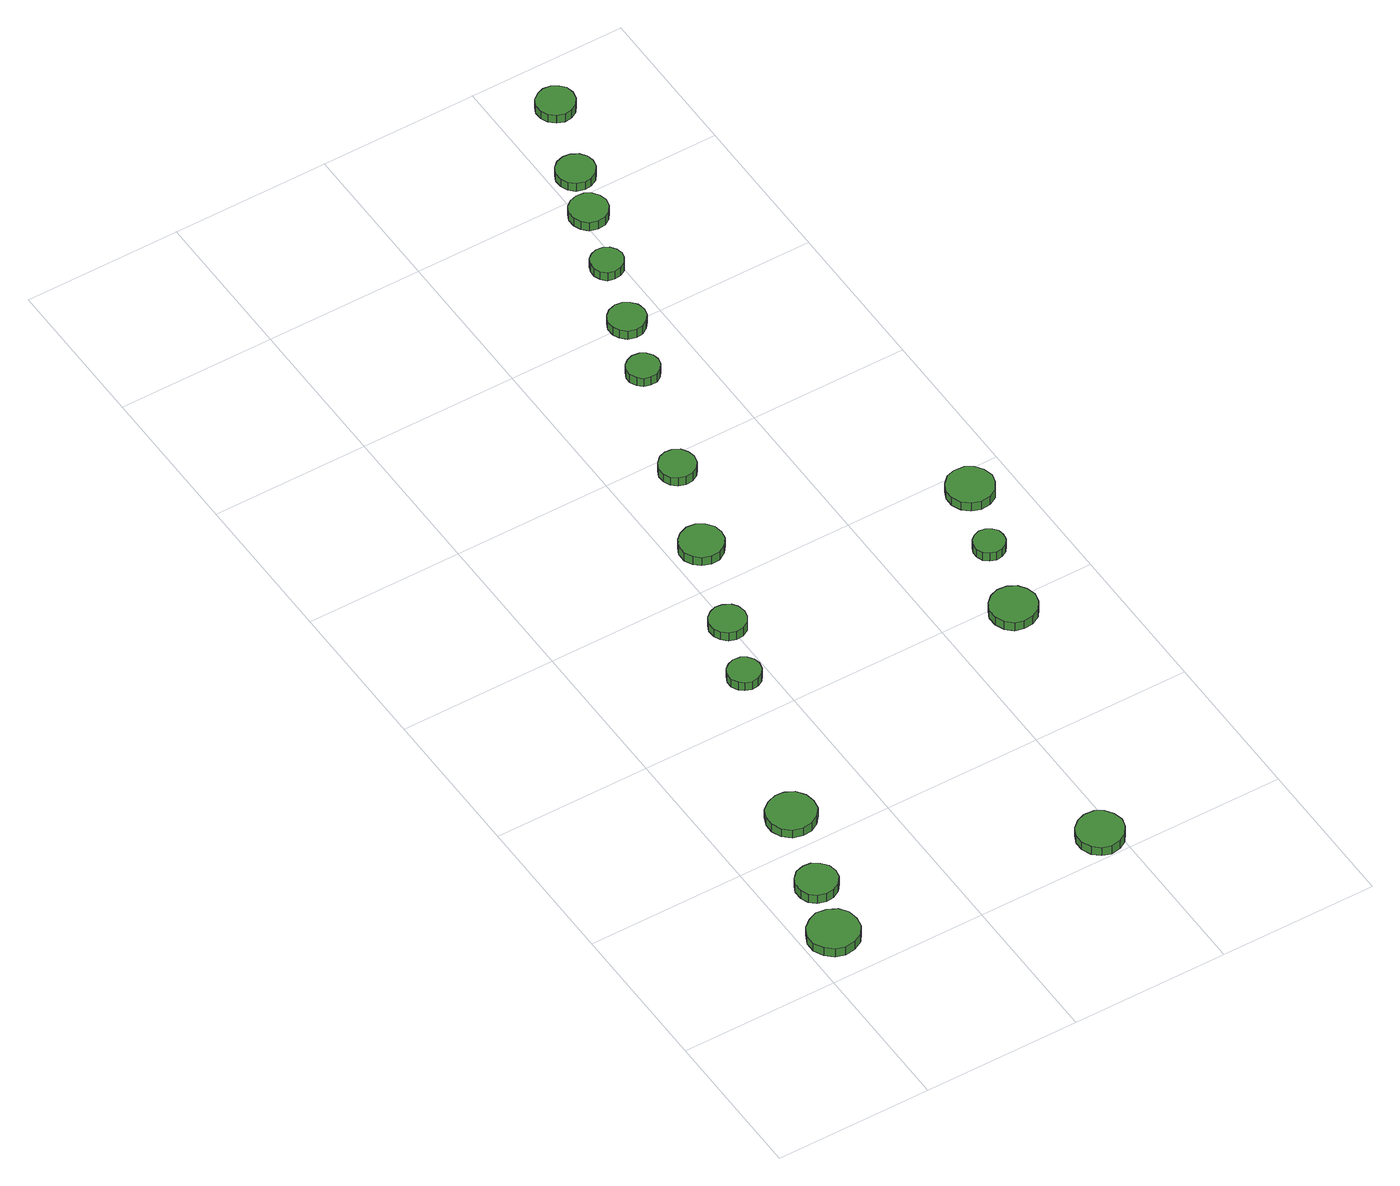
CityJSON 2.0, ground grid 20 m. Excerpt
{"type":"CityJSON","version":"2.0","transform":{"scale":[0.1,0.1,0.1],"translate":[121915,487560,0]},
"CityObjects":{
"tree1":{"type":"SolitaryVegetationObject","attributes":{"function":"something"},"geometry":[{"type":"MultiSurface","lod":"1","boundaries":[[[0,1,2,3,4,5,6,7,8,9,10,11,12,13,14]],[[15,16,17,18,19,20,21,22,23,24,25,26,27,28,29]],[[0,29,28,1]],[[1,28,27,2]],[[2,27,26,3]],[[3,26,25,4]],[[4,25,24,5]],[[5,24,23,6]],[[6,23,22,7]],[[7,22,21,8]],[[8,21,20,9]],[[9,20,19,10]],[[10,19,18,11]],[[11,18,17,12]],[[12,17,16,13]],[[13,16,15,14]],[[14,15,29,0]]]}]},
"tree2":{"type":"SolitaryVegetationObject","attributes":{"function":"something"},"geometry":[{"type":"MultiSurface","lod":"1","boundaries":[[[30,31,32,33,34,35,36,37,38,39,40,41,42,43,44]],[[45,46,47,48,49,50,51,52,53,54,55,56,57,58,59]],[[30,59,58,31]],[[31,58,57,32]],[[32,57,56,33]],[[33,56,55,34]],[[34,55,54,35]],[[35,54,53,36]],[[36,53,52,37]],[[37,52,51,38]],[[38,51,50,39]],[[39,50,49,40]],[[40,49,48,41]],[[41,48,47,42]],[[42,47,46,43]],[[43,46,45,44]],[[44,45,59,30]]]}]},
"tree3":{"type":"SolitaryVegetationObject","attributes":{"function":"something"},"geometry":[{"type":"MultiSurface","lod":"1","boundaries":[[[60,61,62,63,64,65,66,67,68,69,70,71,72,73,74]],[[75,76,77,78,79,80,81,82,83,84,85,86,87,88,89]],[[60,89,88,61]],[[61,88,87,62]],[[62,87,86,63]],[[63,86,85,64]],[[64,85,84,65]],[[65,84,83,66]],[[66,83,82,67]],[[67,82,81,68]],[[68,81,80,69]],[[69,80,79,70]],[[70,79,78,71]],[[71,78,77,72]],[[72,77,76,73]],[[73,76,75,74]],[[74,75,89,60]]]}]},
"tree4":{"type":"SolitaryVegetationObject","attributes":{"function":"something"},"geometry":[{"type":"MultiSurface","lod":"1","boundaries":[[[90,91,92,93,94,95,96,97,98,99,100,101,102,103,104]],[[105,106,107,108,109,110,111,112,113,114,115,116,117,118,119]],[[90,119,118,91]],[[91,118,117,92]],[[92,117,116,93]],[[93,116,115,94]],[[94,115,114,95]],[[95,114,113,96]],[[96,113,112,97]],[[97,112,111,98]],[[98,111,110,99]],[[99,110,109,100]],[[100,109,108,101]],[[101,108,107,102]],[[102,107,106,103]],[[103,106,105,104]],[[104,105,119,90]]]}]},
"tree5":{"type":"SolitaryVegetationObject","attributes":{"function":"something"},"geometry":[{"type":"MultiSurface","lod":"1","boundaries":[[[120,121,122,123,124,125,126,127,128,129,130,131,132,133,134]],[[135,136,137,138,139,140,141,142,143,144,145,146,147,148,149]],[[120,149,148,121]],[[121,148,147,122]],[[122,147,146,123]],[[123,146,145,124]],[[124,145,144,125]],[[125,144,143,126]],[[126,143,142,127]],[[127,142,141,128]],[[128,141,140,129]],[[129,140,139,130]],[[130,139,138,131]],[[131,138,137,132]],[[132,137,136,133]],[[133,136,135,134]],[[134,135,149,120]]]}]},
"tree6":{"type":"SolitaryVegetationObject","attributes":{"function":"something"},"geometry":[{"type":"MultiSurface","lod":"1","boundaries":[[[150,151,152,153,154,155,156,157,158,159,160,161,162,163,164]],[[165,166,167,168,169,170,171,172,173,174,175,176,177,178,179]],[[150,179,178,151]],[[151,178,177,152]],[[152,177,176,153]],[[153,176,175,154]],[[154,175,174,155]],[[155,174,173,156]],[[156,173,172,157]],[[157,172,171,158]],[[158,171,170,159]],[[159,170,169,160]],[[160,169,168,161]],[[161,168,167,162]],[[162,167,166,163]],[[163,166,165,164]],[[164,165,179,150]]]}]},
"tree7":{"type":"SolitaryVegetationObject","attributes":{"function":"something"},"geometry":[{"type":"MultiSurface","lod":"1","boundaries":[[[180,181,182,183,184,185,186,187,188,189,190,191,192,193,194]],[[195,196,197,198,199,200,201,202,203,204,205,206,207,208,209]],[[180,209,208,181]],[[181,208,207,182]],[[182,207,206,183]],[[183,206,205,184]],[[184,205,204,185]],[[185,204,203,186]],[[186,203,202,187]],[[187,202,201,188]],[[188,201,200,189]],[[189,200,199,190]],[[190,199,198,191]],[[191,198,197,192]],[[192,197,196,193]],[[193,196,195,194]],[[194,195,209,180]]]}]},
"tree8":{"type":"SolitaryVegetationObject","attributes":{"function":"something"},"geometry":[{"type":"MultiSurface","lod":"1","boundaries":[[[210,211,212,213,214,215,216,217,218,219,220,221,222,223,224]],[[225,226,227,228,229,230,231,232,233,234,235,236,237,238,239]],[[210,239,238,211]],[[211,238,237,212]],[[212,237,236,213]],[[213,236,235,214]],[[214,235,234,215]],[[215,234,233,216]],[[216,233,232,217]],[[217,232,231,218]],[[218,231,230,219]],[[219,230,229,220]],[[220,229,228,221]],[[221,228,227,222]],[[222,227,226,223]],[[223,226,225,224]],[[224,225,239,210]]]}]},
"tree9":{"type":"SolitaryVegetationObject","attributes":{"function":"something"},"geometry":[{"type":"MultiSurface","lod":"1","boundaries":[[[240,241,242,243,244,245,246,247,248,249,250,251,252,253,254]],[[255,256,257,258,259,260,261,262,263,264,265,266,267,268,269]],[[240,269,268,241]],[[241,268,267,242]],[[242,267,266,243]],[[243,266,265,244]],[[244,265,264,245]],[[245,264,263,246]],[[246,263,262,247]],[[247,262,261,248]],[[248,261,260,249]],[[249,260,259,250]],[[250,259,258,251]],[[251,258,257,252]],[[252,257,256,253]],[[253,256,255,254]],[[254,255,269,240]]]}]},
"tree10":{"type":"SolitaryVegetationObject","attributes":{"function":"something"},"geometry":[{"type":"MultiSurface","lod":"1","boundaries":[[[270,271,272,273,274,275,276,277,278,279,280,281,282,283,284]],[[285,286,287,288,289,290,291,292,293,294,295,296,297,298,299]],[[270,299,298,271]],[[271,298,297,272]],[[272,297,296,273]],[[273,296,295,274]],[[274,295,294,275]],[[275,294,293,276]],[[276,293,292,277]],[[277,292,291,278]],[[278,291,290,279]],[[279,290,289,280]],[[280,289,288,281]],[[281,288,287,282]],[[282,287,286,283]],[[283,286,285,284]],[[284,285,299,270]]]}]},
"tree11":{"type":"SolitaryVegetationObject","attributes":{"function":"something"},"geometry":[{"type":"MultiSurface","lod":"1","boundaries":[[[300,301,302,303,304,305,306,307,308,309,310,311,312,313,314]],[[315,316,317,318,319,320,321,322,323,324,325,326,327,328,329]],[[300,329,328,301]],[[301,328,327,302]],[[302,327,326,303]],[[303,326,325,304]],[[304,325,324,305]],[[305,324,323,306]],[[306,323,322,307]],[[307,322,321,308]],[[308,321,320,309]],[[309,320,319,310]],[[310,319,318,311]],[[311,318,317,312]],[[312,317,316,313]],[[313,316,315,314]],[[314,315,329,300]]]}]},
"tree12":{"type":"SolitaryVegetationObject","attributes":{"function":"something"},"geometry":[{"type":"MultiSurface","lod":"1","boundaries":[[[330,331,332,333,334,335,336,337,338,339,340,341,342,343,344]],[[345,346,347,348,349,350,351,352,353,354,355,356,357,358,359]],[[330,359,358,331]],[[331,358,357,332]],[[332,357,356,333]],[[333,356,355,334]],[[334,355,354,335]],[[335,354,353,336]],[[336,353,352,337]],[[337,352,351,338]],[[338,351,350,339]],[[339,350,349,340]],[[340,349,348,341]],[[341,348,347,342]],[[342,347,346,343]],[[343,346,345,344]],[[344,345,359,330]]]}]},
"tree13":{"type":"SolitaryVegetationObject","attributes":{"function":"something"},"geometry":[{"type":"MultiSurface","lod":"1","boundaries":[[[360,361,362,363,364,365,366,367,368,369,370,371,372,373,374]],[[375,376,377,378,379,380,381,382,383,384,385,386,387,388,389]],[[360,389,388,361]],[[361,388,387,362]],[[362,387,386,363]],[[363,386,385,364]],[[364,385,384,365]],[[365,384,383,366]],[[366,383,382,367]],[[367,382,381,368]],[[368,381,380,369]],[[369,380,379,370]],[[370,379,378,371]],[[371,378,377,372]],[[372,377,376,373]],[[373,376,375,374]],[[374,375,389,360]]]}]},
"tree14":{"type":"SolitaryVegetationObject","attributes":{"function":"something"},"geometry":[{"type":"MultiSurface","lod":"1","boundaries":[[[390,391,392,393,394,395,396,397,398,399,400,401,402,403,404]],[[405,406,407,408,409,410,411,412,413,414,415,416,417,418,419]],[[390,419,418,391]],[[391,418,417,392]],[[392,417,416,393]],[[393,416,415,394]],[[394,415,414,395]],[[395,414,413,396]],[[396,413,412,397]],[[397,412,411,398]],[[398,411,410,399]],[[399,410,409,400]],[[400,409,408,401]],[[401,408,407,402]],[[402,407,406,403]],[[403,406,405,404]],[[404,405,419,390]]]}]},
"tree15":{"type":"SolitaryVegetationObject","attributes":{"function":"something"},"geometry":[{"type":"MultiSurface","lod":"1","boundaries":[[[420,421,422,423,424,425,426,427,428,429,430,431,432,433,434]],[[435,436,437,438,439,440,441,442,443,444,445,446,447,448,449]],[[420,449,448,421]],[[421,448,447,422]],[[422,447,446,423]],[[423,446,445,424]],[[424,445,444,425]],[[425,444,443,426]],[[426,443,442,427]],[[427,442,441,428]],[[428,441,440,429]],[[429,440,439,430]],[[430,439,438,431]],[[431,438,437,432]],[[432,437,436,433]],[[433,436,435,434]],[[434,435,449,420]]]}]},
"tree16":{"type":"SolitaryVegetationObject","attributes":{"function":"something"},"geometry":[{"type":"MultiSurface","lod":"1","boundaries":[[[450,451,452,453,454,455,456,457,458,459,460,461,462,463,464]],[[465,466,467,468,469,470,471,472,473,474,475,476,477,478,479]],[[450,479,478,451]],[[451,478,477,452]],[[452,477,476,453]],[[453,476,475,454]],[[454,475,474,455]],[[455,474,473,456]],[[456,473,472,457]],[[457,472,471,458]],[[458,471,470,459]],[[459,470,469,460]],[[460,469,468,461]],[[461,468,467,462]],[[462,467,466,463]],[[463,466,465,464]],[[464,465,479,450]]]}]},
"tree17":{"type":"SolitaryVegetationObject","attributes":{"function":"something"},"geometry":[{"type":"MultiSurface","lod":"1","boundaries":[[[480,481,482,483,484,485,486,487,488,489,490,491,492,493,494]],[[495,496,497,498,499,500,501,502,503,504,505,506,507,508,509]],[[480,509,508,481]],[[481,508,507,482]],[[482,507,506,483]],[[483,506,505,484]],[[484,505,504,485]],[[485,504,503,486]],[[486,503,502,487]],[[487,502,501,488]],[[488,501,500,489]],[[489,500,499,490]],[[490,499,498,491]],[[491,498,497,492]],[[492,497,496,493]],[[493,496,495,494]],[[494,495,509,480]]]}]}
},
"vertices":[
[70,61,16],[68,74,16],[60,85,16],[48,91,16],[35,93,16],[23,88,16],[13,80,16],[7,67,16],[7,54,16],[13,42,16],[23,33,16],[35,29,16],[48,31,16],[60,37,16],[68,48,16],[68,48,3],[60,37,3],[48,31,3],[35,29,3],[23,33,3],[13,42,3],[7,54,3],[7,67,3],[13,80,3],[23,88,3],[35,93,3],[48,91,3],[60,85,3],[68,74,3],[70,61,3],
[90,137,16],[88,148,16],[81,156,16],[72,162,16],[62,163,16],[51,160,16],[43,152,16],[39,143,16],[39,132,16],[43,122,16],[51,115,16],[62,112,16],[72,113,16],[81,118,16],[88,127,16],[88,127,3],[81,118,3],[72,113,3],[62,112,3],[51,115,3],[43,122,3],[39,132,3],[39,143,3],[43,152,3],[51,160,3],[62,163,3],[72,162,3],[81,156,3],[88,148,3],[90,137,3],
[127,243,17],[125,255,17],[117,266,17],[106,272,17],[94,273,17],[82,269,17],[72,261,17],[67,249,17],[67,237,17],[72,225,17],[82,216,17],[94,213,17],[106,214,17],[117,220,17],[125,230,17],[125,230,4],[117,220,4],[106,214,4],[94,213,4],[82,216,4],[72,225,4],[67,237,4],[67,249,4],[72,261,4],[82,269,4],[94,273,4],[106,272,4],[117,266,4],[125,255,4],[127,243,4],
[192,461,15],[190,469,15],[185,476,15],[178,480,15],[169,481,15],[161,478,15],[155,473,15],[151,465,15],[151,456,15],[155,448,15],[161,443,15],[169,440,15],[178,441,15],[185,445,15],[190,452,15],[190,452,2],[185,445,2],[178,441,2],[169,440,2],[161,443,2],[155,448,2],[151,456,2],[151,465,2],[155,473,2],[161,478,2],[169,481,2],[178,480,2],[185,476,2],[190,469,2],[192,461,2],
[221,538,16],[219,548,16],[214,555,16],[205,560,16],[196,561,16],[187,558,16],[180,552,16],[176,543,16],[176,533,16],[180,525,16],[187,518,16],[196,515,16],[205,516,16],[214,521,16],[219,529,16],[219,529,3],[214,521,3],[205,516,3],[196,515,3],[187,518,3],[180,525,3],[176,533,3],[176,543,3],[180,552,3],[187,558,3],[196,561,3],[205,560,3],[214,555,3],[219,548,3],[221,538,3],
[409,31,16],[406,43,16],[399,53,16],[389,59,16],[376,60,16],[365,56,16],[356,48,16],[351,37,16],[351,25,16],[356,13,16],[365,5,16],[376,1,16],[389,3,16],[399,9,16],[406,19,16],[406,19,3],[399,9,3],[389,3,3],[376,1,3],[365,5,3],[356,13,3],[351,25,3],[351,37,3],[356,48,3],[365,56,3],[376,60,3],[389,59,3],[399,53,3],[406,43,3],[409,31,3],
[265,657,17],[263,668,17],[256,677,17],[246,683,17],[235,684,17],[224,680,17],[216,673,17],[211,663,17],[211,651,17],[216,641,17],[224,634,17],[235,630,17],[246,631,17],[256,637,17],[263,646,17],[263,646,4],[256,637,4],[246,631,4],[235,630,4],[224,634,4],[216,641,4],[211,651,4],[211,663,4],[216,673,4],[224,680,4],[235,684,4],[246,683,4],[256,677,4],[263,668,4],[265,657,4],
[303,775,16],[301,784,16],[296,792,16],[287,797,16],[278,798,16],[269,795,16],[262,788,16],[258,779,16],[258,770,16],[262,761,16],[269,755,16],[278,752,16],[287,753,16],[296,758,16],[301,765,16],[301,765,3],[296,758,3],[287,753,3],[278,752,3],[269,755,3],[262,761,3],[258,770,3],[258,779,3],[262,788,3],[269,795,3],[278,798,3],[287,797,3],[296,792,3],[301,784,3],[303,775,3],
[515,383,16],[512,395,16],[505,405,16],[494,411,16],[482,412,16],[471,408,16],[462,400,16],[457,389,16],[457,377,16],[462,365,16],[471,357,16],[482,354,16],[494,355,16],[505,361,16],[512,371,16],[512,371,3],[505,361,3],[494,355,3],[482,354,3],[471,357,3],[462,365,3],[457,377,3],[457,389,3],[462,400,3],[471,408,3],[482,412,3],[494,411,3],[505,405,3],[512,395,3],[515,383,3],
[351,927,15],[349,935,15],[344,942,15],[337,946,15],[328,947,15],[320,944,15],[314,939,15],[310,931,15],[310,923,15],[314,915,15],[320,909,15],[328,907,15],[337,907,15],[344,912,15],[349,919,15],[349,919,2],[344,912,2],[337,907,2],[328,907,2],[320,909,2],[314,915,2],[310,923,2],[310,931,2],[314,939,2],[320,944,2],[328,947,2],[337,946,2],[344,942,2],[349,935,2],[351,927,2],
[379,1001,16],[377,1011,16],[371,1018,16],[363,1023,16],[354,1024,16],[344,1021,16],[337,1015,16],[333,1006,16],[333,996,16],[337,988,16],[344,981,16],[354,978,16],[363,979,16],[371,984,16],[377,992,16],[377,992,3],[371,984,3],[363,979,3],[354,978,3],[344,981,3],[337,988,3],[333,996,3],[333,1006,3],[337,1015,3],[344,1021,3],[354,1024,3],[363,1023,3],[371,1018,3],[377,1011,3],[379,1001,3],
[535,483,15],[534,491,15],[529,497,15],[522,501,15],[514,502,15],[506,499,15],[500,494,15],[497,487,15],[497,479,15],[500,471,15],[506,466,15],[514,463,15],[522,464,15],[529,468,15],[534,475,15],[534,475,2],[529,468,2],[522,464,2],[514,463,2],[506,466,2],[500,471,2],[497,479,2],[497,487,2],[500,494,2],[506,499,2],[514,502,2],[522,501,2],[529,497,2],[534,491,2],[535,483,2],
[405,1089,16],[403,1097,16],[398,1104,16],[391,1108,16],[382,1109,16],[374,1106,16],[368,1101,16],[365,1093,16],[365,1085,16],[368,1077,16],[374,1071,16],[382,1069,16],[391,1070,16],[398,1074,16],[403,1081,16],[403,1081,3],[398,1074,3],[391,1070,3],[382,1069,3],[374,1071,3],[368,1077,3],[365,1085,3],[365,1093,3],[368,1101,3],[374,1106,3],[382,1109,3],[391,1108,3],[398,1104,3],[403,1097,3],[405,1089,3],
[574,568,16],[571,580,16],[564,590,16],[554,596,16],[541,597,16],[530,594,16],[521,585,16],[516,574,16],[516,562,16],[521,551,16],[530,543,16],[541,539,16],[554,540,16],[564,546,16],[571,556,16],[571,556,3],[564,546,3],[554,540,3],[541,539,3],[530,543,3],[521,551,3],[516,562,3],[516,574,3],[521,585,3],[530,594,3],[541,597,3],[554,596,3],[564,590,3],[571,580,3],[574,568,3],
[434,1169,17],[432,1178,17],[426,1186,17],[418,1191,17],[408,1192,17],[398,1189,17],[391,1183,17],[387,1174,17],[387,1164,17],[391,1155,17],[398,1148,17],[408,1145,17],[418,1146,17],[426,1151,17],[432,1159,17],[432,1159,4],[426,1151,4],[418,1146,4],[408,1145,4],[398,1148,4],[391,1155,4],[387,1164,4],[387,1174,4],[391,1183,4],[398,1189,4],[408,1192,4],[418,1191,4],[426,1186,4],[432,1178,4],[434,1169,4],
[455,1230,16],[453,1239,16],[447,1247,16],[438,1252,16],[429,1253,16],[419,1250,16],[412,1244,16],[408,1235,16],[408,1225,16],[412,1216,16],[419,1209,16],[429,1206,16],[438,1207,16],[447,1212,16],[453,1220,16],[453,1220,3],[447,1212,3],[438,1207,3],[429,1206,3],[419,1209,3],[412,1216,3],[408,1225,3],[408,1235,3],[412,1244,3],[419,1250,3],[429,1253,3],[438,1252,3],[447,1247,3],[453,1239,3],[455,1230,3],
[492,1331,18],[490,1341,18],[484,1348,18],[476,1353,18],[466,1354,18],[457,1351,18],[449,1345,18],[445,1336,18],[445,1326,18],[449,1317,18],[457,1310,18],[466,1307,18],[476,1308,18],[484,1313,18],[490,1321,18],[490,1321,5],[484,1313,5],[476,1308,5],[466,1307,5],[457,1310,5],[449,1317,5],[445,1326,5],[445,1336,5],[449,1345,5],[457,1351,5],[466,1354,5],[476,1353,5],[484,1348,5],[490,1341,5],[492,1331,5]
]}
